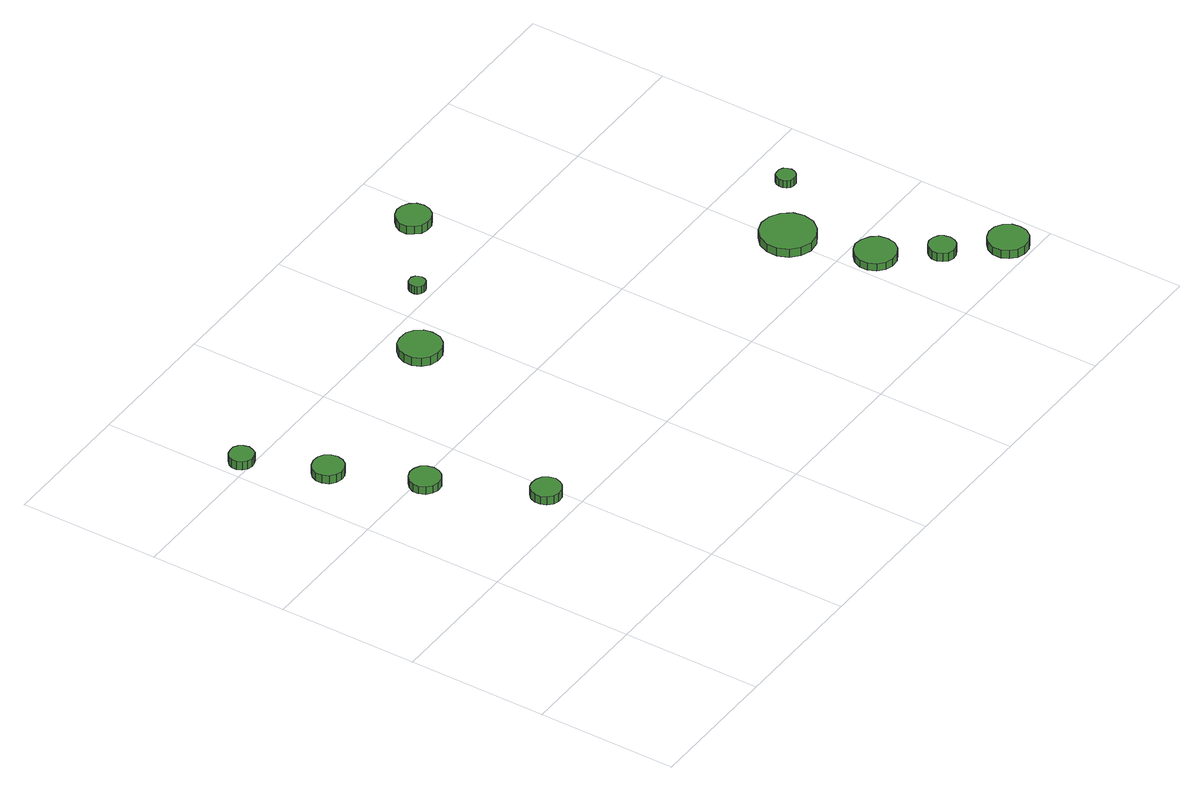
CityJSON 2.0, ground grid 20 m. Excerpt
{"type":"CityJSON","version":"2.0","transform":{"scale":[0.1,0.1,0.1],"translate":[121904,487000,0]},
"CityObjects":{
"tree1":{"type":"SolitaryVegetationObject","attributes":{"function":"something"},"geometry":[{"type":"MultiSurface","lod":"1","boundaries":[[[0,1,2,3,4,5,6,7,8,9,10,11,12,13,14]],[[15,16,17,18,19,20,21,22,23,24,25,26,27,28,29]],[[0,29,28,1]],[[1,28,27,2]],[[2,27,26,3]],[[3,26,25,4]],[[4,25,24,5]],[[5,24,23,6]],[[6,23,22,7]],[[7,22,21,8]],[[8,21,20,9]],[[9,20,19,10]],[[10,19,18,11]],[[11,18,17,12]],[[12,17,16,13]],[[13,16,15,14]],[[14,15,29,0]]]}]},
"tree2":{"type":"SolitaryVegetationObject","attributes":{"function":"something"},"geometry":[{"type":"MultiSurface","lod":"1","boundaries":[[[30,31,32,33,34,35,36,37,38,39,40,41,42,43,44]],[[45,46,47,48,49,50,51,52,53,54,55,56,57,58,59]],[[30,59,58,31]],[[31,58,57,32]],[[32,57,56,33]],[[33,56,55,34]],[[34,55,54,35]],[[35,54,53,36]],[[36,53,52,37]],[[37,52,51,38]],[[38,51,50,39]],[[39,50,49,40]],[[40,49,48,41]],[[41,48,47,42]],[[42,47,46,43]],[[43,46,45,44]],[[44,45,59,30]]]}]},
"tree3":{"type":"SolitaryVegetationObject","attributes":{"function":"something"},"geometry":[{"type":"MultiSurface","lod":"1","boundaries":[[[60,61,62,63,64,65,66,67,68,69,70,71,72,73,74]],[[75,76,77,78,79,80,81,82,83,84,85,86,87,88,89]],[[60,89,88,61]],[[61,88,87,62]],[[62,87,86,63]],[[63,86,85,64]],[[64,85,84,65]],[[65,84,83,66]],[[66,83,82,67]],[[67,82,81,68]],[[68,81,80,69]],[[69,80,79,70]],[[70,79,78,71]],[[71,78,77,72]],[[72,77,76,73]],[[73,76,75,74]],[[74,75,89,60]]]}]},
"tree4":{"type":"SolitaryVegetationObject","attributes":{"function":"something"},"geometry":[{"type":"MultiSurface","lod":"1","boundaries":[[[90,91,92,93,94,95,96,97,98,99,100,101,102,103,104]],[[105,106,107,108,109,110,111,112,113,114,115,116,117,118,119]],[[90,119,118,91]],[[91,118,117,92]],[[92,117,116,93]],[[93,116,115,94]],[[94,115,114,95]],[[95,114,113,96]],[[96,113,112,97]],[[97,112,111,98]],[[98,111,110,99]],[[99,110,109,100]],[[100,109,108,101]],[[101,108,107,102]],[[102,107,106,103]],[[103,106,105,104]],[[104,105,119,90]]]}]},
"tree5":{"type":"SolitaryVegetationObject","attributes":{"function":"something"},"geometry":[{"type":"MultiSurface","lod":"1","boundaries":[[[120,121,122,123,124,125,126,127,128,129,130,131,132,133,134]],[[135,136,137,138,139,140,141,142,143,144,145,146,147,148,149]],[[120,149,148,121]],[[121,148,147,122]],[[122,147,146,123]],[[123,146,145,124]],[[124,145,144,125]],[[125,144,143,126]],[[126,143,142,127]],[[127,142,141,128]],[[128,141,140,129]],[[129,140,139,130]],[[130,139,138,131]],[[131,138,137,132]],[[132,137,136,133]],[[133,136,135,134]],[[134,135,149,120]]]}]},
"tree6":{"type":"SolitaryVegetationObject","attributes":{"function":"something"},"geometry":[{"type":"MultiSurface","lod":"1","boundaries":[[[150,151,152,153,154,155,156,157,158,159,160,161,162,163,164]],[[165,166,167,168,169,170,171,172,173,174,175,176,177,178,179]],[[150,179,178,151]],[[151,178,177,152]],[[152,177,176,153]],[[153,176,175,154]],[[154,175,174,155]],[[155,174,173,156]],[[156,173,172,157]],[[157,172,171,158]],[[158,171,170,159]],[[159,170,169,160]],[[160,169,168,161]],[[161,168,167,162]],[[162,167,166,163]],[[163,166,165,164]],[[164,165,179,150]]]}]},
"tree7":{"type":"SolitaryVegetationObject","attributes":{"function":"something"},"geometry":[{"type":"MultiSurface","lod":"1","boundaries":[[[180,181,182,183,184,185,186,187,188,189,190,191,192,193,194]],[[195,196,197,198,199,200,201,202,203,204,205,206,207,208,209]],[[180,209,208,181]],[[181,208,207,182]],[[182,207,206,183]],[[183,206,205,184]],[[184,205,204,185]],[[185,204,203,186]],[[186,203,202,187]],[[187,202,201,188]],[[188,201,200,189]],[[189,200,199,190]],[[190,199,198,191]],[[191,198,197,192]],[[192,197,196,193]],[[193,196,195,194]],[[194,195,209,180]]]}]},
"tree8":{"type":"SolitaryVegetationObject","attributes":{"function":"something"},"geometry":[{"type":"MultiSurface","lod":"1","boundaries":[[[210,211,212,213,214,215,216,217,218,219,220,221,222,223,224]],[[225,226,227,228,229,230,231,232,233,234,235,236,237,238,239]],[[210,239,238,211]],[[211,238,237,212]],[[212,237,236,213]],[[213,236,235,214]],[[214,235,234,215]],[[215,234,233,216]],[[216,233,232,217]],[[217,232,231,218]],[[218,231,230,219]],[[219,230,229,220]],[[220,229,228,221]],[[221,228,227,222]],[[222,227,226,223]],[[223,226,225,224]],[[224,225,239,210]]]}]},
"tree9":{"type":"SolitaryVegetationObject","attributes":{"function":"something"},"geometry":[{"type":"MultiSurface","lod":"1","boundaries":[[[240,241,242,243,244,245,246,247,248,249,250,251,252,253,254]],[[255,256,257,258,259,260,261,262,263,264,265,266,267,268,269]],[[240,269,268,241]],[[241,268,267,242]],[[242,267,266,243]],[[243,266,265,244]],[[244,265,264,245]],[[245,264,263,246]],[[246,263,262,247]],[[247,262,261,248]],[[248,261,260,249]],[[249,260,259,250]],[[250,259,258,251]],[[251,258,257,252]],[[252,257,256,253]],[[253,256,255,254]],[[254,255,269,240]]]}]},
"tree10":{"type":"SolitaryVegetationObject","attributes":{"function":"something"},"geometry":[{"type":"MultiSurface","lod":"1","boundaries":[[[270,271,272,273,274,275,276,277,278,279,280,281,282,283,284]],[[285,286,287,288,289,290,291,292,293,294,295,296,297,298,299]],[[270,299,298,271]],[[271,298,297,272]],[[272,297,296,273]],[[273,296,295,274]],[[274,295,294,275]],[[275,294,293,276]],[[276,293,292,277]],[[277,292,291,278]],[[278,291,290,279]],[[279,290,289,280]],[[280,289,288,281]],[[281,288,287,282]],[[282,287,286,283]],[[283,286,285,284]],[[284,285,299,270]]]}]},
"tree11":{"type":"SolitaryVegetationObject","attributes":{"function":"something"},"geometry":[{"type":"MultiSurface","lod":"1","boundaries":[[[300,301,302,303,304,305,306,307,308,309,310,311,312,313,314]],[[315,316,317,318,319,320,321,322,323,324,325,326,327,328,329]],[[300,329,328,301]],[[301,328,327,302]],[[302,327,326,303]],[[303,326,325,304]],[[304,325,324,305]],[[305,324,323,306]],[[306,323,322,307]],[[307,322,321,308]],[[308,321,320,309]],[[309,320,319,310]],[[310,319,318,311]],[[311,318,317,312]],[[312,317,316,313]],[[313,316,315,314]],[[314,315,329,300]]]}]},
"tree12":{"type":"SolitaryVegetationObject","attributes":{"function":"something"},"geometry":[{"type":"MultiSurface","lod":"1","boundaries":[[[330,331,332,333,334,335,336,337,338,339,340,341,342,343,344]],[[345,346,347,348,349,350,351,352,353,354,355,356,357,358,359]],[[330,359,358,331]],[[331,358,357,332]],[[332,357,356,333]],[[333,356,355,334]],[[334,355,354,335]],[[335,354,353,336]],[[336,353,352,337]],[[337,352,351,338]],[[338,351,350,339]],[[339,350,349,340]],[[340,349,348,341]],[[341,348,347,342]],[[342,347,346,343]],[[343,346,345,344]],[[344,345,359,330]]]}]}
},
"vertices":[
[41,610,20],[39,617,20],[35,623,20],[29,627,20],[22,627,20],[15,625,20],[9,620,20],[6,614,20],[6,607,20],[9,600,20],[15,595,20],[22,593,20],[29,594,20],[35,597,20],[39,603,20],[39,603,7],[35,597,7],[29,594,7],[22,593,7],[15,595,7],[9,600,7],[6,607,7],[6,614,7],[9,620,7],[15,625,7],[22,627,7],[29,627,7],[35,623,7],[39,617,7],[41,610,7],
[91,506,16],[89,515,16],[84,523,16],[76,527,16],[67,528,16],[58,525,16],[51,519,16],[47,511,16],[47,502,16],[51,493,16],[58,487,16],[67,484,16],[76,485,16],[84,490,16],[89,497,16],[89,497,3],[84,490,3],[76,485,3],[67,484,3],[58,487,3],[51,493,3],[47,502,3],[47,511,3],[51,519,3],[58,525,3],[67,528,3],[76,527,3],[84,523,3],[89,515,3],[91,506,3],
[142,390,14],[140,399,14],[135,407,14],[127,411,14],[118,412,14],[109,409,14],[102,403,14],[98,395,14],[98,386,14],[102,377,14],[109,371,14],[118,368,14],[127,369,14],[135,374,14],[140,381,14],[140,381,2],[135,374,2],[127,369,2],[118,368,2],[109,371,2],[102,377,2],[98,386,2],[98,395,2],[102,403,2],[109,409,2],[118,412,2],[127,411,2],[135,407,2],[140,399,2],[142,390,2],
[208,246,15],[206,255,15],[201,262,15],[193,266,15],[184,267,15],[176,265,15],[169,259,15],[166,251,15],[166,242,15],[169,234,15],[176,228,15],[184,225,15],[193,226,15],[201,231,15],[206,238,15],[206,238,2],[201,231,2],[193,226,2],[184,225,2],[176,228,2],[169,234,2],[166,242,2],[166,251,2],[169,259,2],[176,265,2],[184,267,2],[193,266,2],[201,262,2],[206,255,2],[208,246,2],
[374,545,17],[372,557,17],[364,567,17],[354,573,17],[341,574,17],[329,571,17],[320,562,17],[315,551,17],[315,538,17],[320,527,17],[329,519,17],[341,515,17],[354,516,17],[364,522,17],[372,532,17],[372,532,4],[364,522,4],[354,516,4],[341,515,4],[329,519,4],[320,527,4],[315,538,4],[315,551,4],[320,562,4],[329,571,4],[341,574,4],[354,573,4],[364,567,4],[372,557,4],[374,545,4],
[465,621,15],[464,625,15],[462,629,15],[457,632,15],[453,632,15],[448,631,15],[444,627,15],[443,623,15],[443,618,15],[444,614,15],[448,611,15],[453,609,15],[457,610,15],[462,612,15],[464,616,15],[464,616,3],[462,612,3],[457,610,3],[453,609,3],[448,611,3],[444,614,3],[443,618,3],[443,623,3],[444,627,3],[448,631,3],[453,632,3],[457,632,3],[462,629,3],[464,625,3],[465,621,3],
[592,701,15],[590,711,15],[584,719,15],[575,724,15],[565,725,15],[555,722,15],[548,715,15],[543,706,15],[543,696,15],[548,687,15],[555,680,15],[565,677,15],[575,678,15],[584,683,15],[590,691,15],[590,691,2],[584,683,2],[575,678,2],[565,677,2],[555,680,2],[548,687,2],[543,696,2],[543,706,2],[548,715,2],[555,722,2],[565,725,2],[575,724,2],[584,719,2],[590,711,2],[592,701,2],
[863,162,14],[861,174,14],[854,183,14],[843,189,14],[831,191,14],[820,187,14],[811,179,14],[806,168,14],[806,156,14],[811,145,14],[820,137,14],[831,133,14],[843,134,14],[854,140,14],[861,150,14],[861,150,2],[854,140,2],[843,134,2],[831,133,2],[820,137,2],[811,145,2],[806,156,2],[806,168,2],[811,179,2],[820,187,2],[831,191,2],[843,189,2],[854,183,2],[861,174,2],[863,162,2],
[843,278,15],[840,293,15],[830,306,15],[816,314,15],[800,316,15],[785,311,15],[773,300,15],[767,286,15],[767,270,15],[773,255,15],[785,244,15],[800,239,15],[816,241,15],[830,249,15],[840,262,15],[840,262,2],[830,249,2],[816,241,2],[800,239,2],[785,244,2],[773,255,2],[767,270,2],[767,286,2],[773,300,2],[785,311,2],[800,316,2],[816,314,2],[830,306,2],[840,293,2],[843,278,2],
[910,96,14],[908,104,14],[904,110,14],[897,114,14],[889,115,14],[881,112,14],[876,107,14],[872,100,14],[872,92,14],[876,85,14],[881,79,14],[889,77,14],[897,78,14],[904,82,14],[908,88,14],[908,88,1],[904,82,1],[897,78,1],[889,77,1],[881,79,1],[876,85,1],[872,92,1],[872,100,1],[876,107,1],[881,112,1],[889,115,1],[897,114,1],[904,110,1],[908,104,1],[910,96,1],
[977,32,15],[975,43,15],[968,53,15],[958,59,15],[946,60,15],[935,56,15],[927,48,15],[922,38,15],[922,26,15],[927,16,15],[935,8,15],[946,4,15],[958,5,15],[968,11,15],[975,21,15],[975,21,2],[968,11,2],[958,5,2],[946,4,2],[935,8,2],[927,16,2],[922,26,2],[922,38,2],[927,48,2],[935,56,2],[946,60,2],[958,59,2],[968,53,2],[975,43,2],[977,32,2],
[916,345,14],[915,350,14],[912,355,14],[907,358,14],[901,358,14],[896,357,14],[892,353,14],[890,348,14],[890,342,14],[892,337,14],[896,333,14],[901,332,14],[907,332,14],[912,335,14],[915,340,14],[915,340,2],[912,335,2],[907,332,2],[901,332,2],[896,333,2],[892,337,2],[890,342,2],[890,348,2],[892,353,2],[896,357,2],[901,358,2],[907,358,2],[912,355,2],[915,350,2],[916,345,2]
]}
